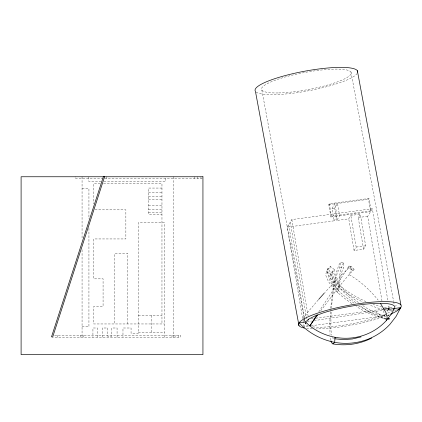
<?xml version="1.0" encoding="UTF-8"?>
<svg xmlns="http://www.w3.org/2000/svg" width="422" height="422" viewBox="0 0 422 422"><rect width="100%" height="100%" fill="white"/><g stroke="black" fill="none" stroke-linecap="round" stroke-linejoin="round"><path stroke-width="0.32" stroke-dasharray="2.11 1.58" d="M331.122 312.106L330.769 328.332L331.581 335.205M308.297 326L305.38 324.281L305.438 323.115M331.46 308.334C332.325 297.71 333.881 287.129 336.355 276.753C337.257 271.673 340.696 267.379 340.169 262.062L343.561 262.389L343.645 267.474L342.031 271.24L340.57 277.164L338.771 290.732C335.216 285.393 330.236 279.016 332.32 272.264L334.403 269.574L330.284 266.424L328.458 268.777C325.884 277.613 333.137 285.541 337.6 292.446L337.647 292.43C338.771 282.323 339.198 271.747 343.561 262.389M330.389 311.621L329.756 323.532L330.041 334.688M330.669 308.456C332.42 292.821 333.707 276.589 340.169 262.062M328.474 268.761L327.968 268.487L327.34 272.079C333.512 287.197 349.669 295.21 363.416 302.368M327.968 268.487L326.412 271.415L325.737 275.112C329.719 287.936 341.593 296.207 351.985 303.756M365.953 301.735C353.13 295.221 337.837 288.12 331.987 274.084L332.536 270.94L330.79 274.237L330.194 277.47C333.881 289.202 344.943 296.555 354.443 303.429M330.284 266.424L329.535 270.207C333.143 284.228 345.307 293.886 355.883 302.848M334.403 269.574L333.749 272.886C337.268 285.879 348.667 294.883 358.821 302.854M318.826 311.869L349.094 265.939L352.117 267.923L349.01 274.653C360.351 280.962 369.957 290.067 378.133 300.079M351.188 266.556L350.371 268.25L353.219 270.855L354.111 269.231L351.188 266.556L350.318 266.72L338.734 277.592L324.65 292.694M395.593 306.256L396.195 305.117M302.563 318.33L287.197 227.157L291.86 219.582L372.368 208.711L387.844 300.533M330.895 216.977L328.817 204.623L329.313 203.805L368.997 198.451L371.08 210.805L331.397 216.164L330.895 216.977L337.004 216.154L334.926 203.794L332.051 208.463L334.134 220.822L287.197 227.157M336.73 220.469L334.646 208.115L337.521 203.446L339.604 215.8L336.73 220.469L348.746 218.849L350.83 215.457L360.314 214.176L365.647 245.804L363.558 249.196L354.074 250.473L348.746 218.849M334.134 220.822L337.004 216.154M381.984 300.997L367.71 216.291L370.579 211.622L368.496 199.263L368.997 198.451M363.558 249.196L358.231 217.567L360.314 214.176M371.08 210.805L372.368 208.711M306.747 322.234L303.982 326.739L308.524 326.122M354.074 250.473L356.163 247.081L350.83 215.457M311.125 325.773L384.489 315.872L385.486 314.248M349.094 265.939L348.113 267.506L351.057 269.436L352.117 267.923M302.896 318.763L308.904 310.887L318.262 299.889M320.636 310.856C331.613 296.882 341.809 282.007 354.111 269.231M392.587 310.128L391.241 311.325L387.449 313.272M386.905 313.546L376.909 317.497A45.629 8.714 -10.5 0 1 312.554 326.834M307.068 321.712L311.6 321.026M314.19 320.636L383.424 310.191M384.067 310.091L387.291 309.606M389.954 307.606L393.478 307.095M394.675 310.265L397.661 309.832M328.817 204.623L368.496 199.263M332.051 208.463L334.646 208.115M339.604 215.8L370.579 211.622M358.231 217.567L367.71 216.291M356.163 247.081L365.647 245.804M311.236 318.81L313.187 318.547M315.783 318.193L382.659 309.168M358.732 306.008C367.377 310.85 376.915 316.168 387.101 315.63M387.749 315.566L389.052 315.445M387.913 315.361L389.163 315.303M103.306 178.633L75.158 178.633L75.158 176.76M104.587 178.633L202.328 178.633M101.248 181.344L88.747 181.344L88.747 176.76M103.881 181.344L165.74 181.344L165.74 178.068M100.272 183.48L93.71 183.48L93.71 203.916M103.554 183.48L161.964 183.48L161.964 323.959M161.964 188.064L148.512 188.064L148.512 214.197L161.964 214.197M82.063 188.571L88.936 188.571L88.936 218.849M148.512 192.559L161.964 192.559M148.512 196.636L161.964 196.636M148.512 199.242L161.964 199.242M148.512 205.625L161.964 205.625M148.512 209.702L161.964 209.702M95.024 209.845L125.867 209.845L125.867 238.947L93.71 238.947L93.71 278.852L103.073 278.852L103.073 306.446L93.71 306.446L93.71 323.959L164.406 323.959M148.512 212.308L161.964 212.308M138.326 315.456L161.964 315.456M82.063 326.807L88.936 326.807L88.936 228.065M138.326 332.399L164.406 332.441M54.596 335.295L180.416 335.295L180.416 337.162L53.288 337.162M339.826 267.105L343.645 267.474M384.326 307.311L386.874 307.575M385.613 309.912L388.646 310.228M389.253 310.291L392.286 310.613M387.19 318.911C376.013 317.492 365.753 312.264 356.226 306.493M384.78 315.498C376.63 313.979 369.192 309.948 362.387 305.349M386.067 318.489C376.503 316.453 367.91 311.294 359.992 305.728M381.783 306.947L373.043 304.473M383.15 309.368L376.324 307.601L369.203 304.911M326.412 271.415L330.79 274.237M385.55 319.528L375.68 311.357M332.198 337.558L333.475 338.676M331.993 271.968L332.32 272.264M303.386 320.024L304.652 321.179M330.843 340.327L330.273 337.294M350.962 71.977L393.541 301.023M393.657 301.672L394.143 304.262M261.84 90.06L304.178 317.813M304.294 318.457L304.779 321.047M304.895 321.696L305.38 324.281M383.619 310.697L384.489 315.872M329.313 203.805L331.397 216.164M291.86 219.582L308.097 315.925M290.289 222.13L306.636 319.127M288.68 224.752L304.373 317.866M304.478 318.51L304.916 321.1M305.027 321.743L305.459 324.328M303.001 320.915L303.872 326.09M200.946 176.76L200.946 178.633M197.607 176.76L197.607 178.633M194.505 176.76L194.505 178.633M178.416 335.295L178.416 337.162M175.083 335.295L175.083 337.162M173.722 176.76L173.722 337.162M171.981 335.295L171.981 337.162M164.406 337.162L164.406 222.616L138.326 222.616L138.326 333.285L131.063 333.285L131.063 327.999L122.971 327.999L122.971 337.162M151.366 315.456L151.366 332.441M127.834 323.959L127.834 253.316L114.831 253.316L114.831 323.959M117.079 337.162L117.079 327.999L111.651 327.999L111.651 336.418L107.768 336.418L107.768 327.999L102.23 327.999L102.23 337.162M106.333 176.76L106.333 178.633M97.345 337.162L97.345 327.999L92.935 327.999L92.935 337.162M83.804 335.295L83.804 337.162M82.063 176.76L82.063 239.258M82.063 249.729L82.063 337.162M80.781 335.295L80.781 337.162M57.403 335.295L57.403 337.162M389.311 314.696A52.117 9.949 -10.5 0 1 386.494 315.814M385.898 316.036A52.117 9.949 -10.5 0 1 380.834 317.803L380.781 317.819A52.18 9.964 -10.5 0 1 316.226 328.912M312.349 328.865A52.18 9.964 -10.5 0 1 306.161 328.363M357.228 73.349A52.18 9.964 -10.5 0 1 308.123 90.83A52.18 9.964 -10.5 0 1 256.17 92.096M278.72 92.94A45.629 8.714 -10.5 0 0 350.846 74.309A45.629 8.714 -10.5 0 0 289.634 75.802A45.629 8.714 -10.5 0 0 278.72 92.94"/><path stroke-width="0.63" d="M386.52 320.272L387.174 316.959L385.829 312.38L380.597 303.629M391.721 313.557L394.385 308.535A45.629 8.714 -10.5 0 0 372.768 303.534A45.629 8.714 -10.5 0 0 322.967 312.987L314.601 316.104L308.64 319.159L305.496 321.949L299.114 322.914C308.624 332.889 321.142 339.747 334.683 342.353A62.134 60.045 32.5 0 0 389.991 324.26L396.1 316.379L400.768 307.569A52.18 9.964 -10.5 0 0 341.335 306.799A52.18 9.964 -10.5 0 0 304.352 328.052M308.013 320.182L308.64 319.159M387.486 310.998L389.147 308.292L388.826 306.351M316.817 314.954L309.827 325.916A56.928 55.013 32.5 0 0 386.13 320.773L391.774 313.488L390.73 314.216M317.576 314.997L309.827 325.916L305.496 321.949M318.684 299.398L324.228 293.174M393.489 309.331L394.385 308.535M330.99 340.902L331.444 342.632L332.911 343.914L334.683 342.353L335.026 337.315L335.453 337.357M397.661 309.832L400.768 307.569L387.934 309.505M371.618 338.101C359.734 344.173 346.045 346.119 332.911 343.914M361.084 336.904L352.249 338.998L343.139 339.615L334.767 338.803M383.308 309.083L389.147 308.292M387.829 319.027L389.559 318.863L387.892 318.937M357.36 70.68L400.9 304.906M298.982 325.578L255.442 91.358A52.18 9.964 -10.5 0 1 304.23 71.292A52.18 9.964 -10.5 0 1 357.703 72.209M400.763 307.575A52.117 9.949 -10.5 0 1 391.03 313.963M103.474 176.401L51.521 336.803L52.634 337.162L104.587 176.76L103.474 176.401M202.94 176.76L21.1 176.76L21.1 354.617L202.94 354.617L202.94 176.76"/></g></svg>
